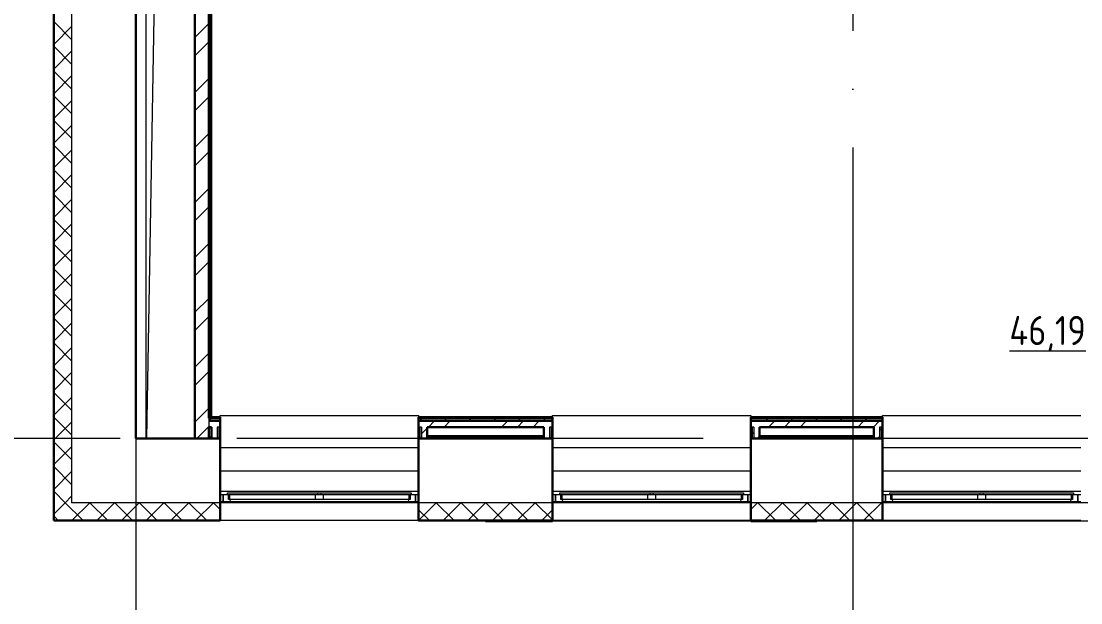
# Model space of a CAD drawing. Header units: millimetres. Extents: x -1073752 to 1436911, y -1379358 to 94781.
# Drawn here: x -923430 to -914343, y -1132396 to -1127405 of the extents above; entities that cross this region are included whole.
import ezdxf

# ---------------------------------------------------------------- set-up
doc = ezdxf.new("R2010")
doc.units = ezdxf.units.MM
doc.linetypes.add('ADSK_Линия сетки', pattern=[25, 20, -2.5, 0, -2.5])
for name, color, linetype, lineweight in [('_ Окна', 7, 'Continuous', 9), ('Марки помещений', 7, 'Continuous', 20), ('Ограждение', 252, 'Continuous', 9), ('Окна', 7, 'Continuous', 9), ('Оси', 252, 'Continuous', 9), ('Перекрытие', 252, 'Continuous', 18), ('Стены внутренние', 7, 'Continuous', 18), ('Стены наружные', 7, 'Continuous', 18), ('Стены штриховка', 7, 'Continuous', 9)]:
    doc.layers.add(name, color=color, linetype=linetype, lineweight=lineweight)
doc.styles.add('GOST Common_2', font='', dxfattribs={"width": 0.9, "height": 250})
doc.styles.get('GOST Common_2').set_extended_font_data('GOST type B')

# ---------------------------------------------------------------- blocks, each defined once
blk = doc.blocks.new('3 этаж')
at = {"color": 251, "lineweight": 18, "true_color": 0x636466}
for p, q in [((244235.8, -17763.4), (244235.8, -12403.4)), ((244240.7, -17763.4), (244334.1, -12498.3))]:
    blk.add_line(p, q, dxfattribs=at)
at = {"layer": '_ Окна', "color": 251, "true_color": 0x636466}
for p, q in [((244895.8, -18245.4), (244870.8, -18245.4)), ((244895.8, -18303.4), (244895.8, -18245.4)), ((246570.8, -18245.4), (246545.8, -18245.4)), ((246545.8, -18245.4), (246545.8, -18303.4)), ((247745.8, -18245.4), (247720.8, -18245.4)), ((247745.8, -18303.4), (247745.8, -18245.4)), ((249420.8, -18245.4), (249395.8, -18245.4)), ((249395.8, -18245.4), (249395.8, -18303.4)), ((250575.8, -18245.4), (250550.8, -18245.4)), ((250575.8, -18303.4), (250575.8, -18245.4)), ((252250.8, -18245.4), (252225.8, -18245.4)), ((252225.8, -18245.4), (252225.8, -18303.4)), ((244870.8, -18303.4), (244895.8, -18303.4)), ((246545.8, -18303.4), (246570.8, -18303.4)), ((247720.8, -18303.4), (247745.8, -18303.4)), ((249395.8, -18303.4), (249420.8, -18303.4)), ((250550.8, -18303.4), (250575.8, -18303.4)), ((252225.8, -18303.4), (252250.8, -18303.4))]:
    blk.add_line(p, q, dxfattribs=at)
at = {"layer": '_ Окна', "color": 251, "lineweight": 18, "true_color": 0x636466}
for p, q in [((244933.8, -18245.4), (244895.8, -18245.4)), ((244895.8, -18245.4), (244895.8, -18303.4)), ((244941.8, -18286.4), (244941.8, -18245.4)), ((246499.8, -18245.4), (246499.8, -18286.4)), ((246545.8, -18245.4), (246507.8, -18245.4)), ((246545.8, -18303.4), (246545.8, -18245.4)), ((247783.8, -18245.4), (247745.8, -18245.4)), ((247745.8, -18245.4), (247745.8, -18303.4)), ((247791.8, -18286.4), (247791.8, -18245.4)), ((249349.8, -18245.4), (249349.8, -18286.4)), ((249395.8, -18245.4), (249357.8, -18245.4)), ((249395.8, -18303.4), (249395.8, -18245.4)), ((250613.8, -18245.4), (250575.8, -18245.4)), ((250575.8, -18245.4), (250575.8, -18303.4)), ((250621.8, -18286.4), (250621.8, -18245.4)), ((252179.8, -18245.4), (252179.8, -18286.4)), ((252225.8, -18245.4), (252187.8, -18245.4)), ((252225.8, -18303.4), (252225.8, -18245.4)), ((244895.8, -18303.4), (244955.2, -18303.4)), ((244953.8, -18286.4), (244941.8, -18286.4)), ((244955.2, -18303.4), (244959.8, -18286.4)), ((246481.8, -18286.4), (246486.3, -18303.4)), ((246486.3, -18303.4), (246545.8, -18303.4)), ((246499.8, -18286.4), (246487.8, -18286.4)), ((247745.8, -18303.4), (247805.2, -18303.4)), ((247803.8, -18286.4), (247791.8, -18286.4)), ((247805.2, -18303.4), (247809.8, -18286.4)), ((249331.8, -18286.4), (249336.3, -18303.4)), ((249336.3, -18303.4), (249395.8, -18303.4)), ((249349.8, -18286.4), (249337.8, -18286.4)), ((250575.8, -18303.4), (250635.2, -18303.4)), ((250633.8, -18286.4), (250621.8, -18286.4)), ((250635.2, -18303.4), (250639.8, -18286.4)), ((252161.8, -18286.4), (252166.3, -18303.4)), ((252166.3, -18303.4), (252225.8, -18303.4)), ((252179.8, -18286.4), (252167.8, -18286.4))]:
    blk.add_line(p, q, dxfattribs=at)
at = {"layer": 'Ограждение', "color": 251, "true_color": 0x636466}
for p, q in [((244798.8, -17578.4), (244798.8, -11833.4)), ((244870.8, -17578.4), (244870.8, -17563.4)), ((244870.8, -17563.4), (246570.8, -17563.4)), ((246570.8, -17563.4), (246570.8, -17578.4)), ((247720.8, -17578.4), (247720.8, -17563.4)), ((247720.8, -17563.4), (249420.8, -17563.4)), ((249420.8, -17563.4), (249420.8, -17578.4)), ((250550.8, -17578.4), (250550.8, -17563.4)), ((250550.8, -17563.4), (252250.8, -17563.4)), ((244788.8, -17663.4), (244788.8, -17747.4)), ((244795.8, -17741.4), (244789.8, -17747.4)), ((247645.8, -17738.4), (246645.8, -17738.4)), ((250475.8, -17738.4), (249495.8, -17738.4)), ((244870.8, -17838.4), (246570.8, -17838.4)), ((247720.8, -17838.4), (249420.8, -17838.4)), ((250550.8, -17838.4), (252250.8, -17838.4)), ((244870.8, -18038.4), (246570.8, -18038.4)), ((247720.8, -18038.4), (249420.8, -18038.4)), ((250550.8, -18038.4), (252250.8, -18038.4)), ((244870.8, -18213.4), (246570.8, -18213.4)), ((247720.8, -18213.4), (249420.8, -18213.4)), ((250550.8, -18213.4), (252250.8, -18213.4))]:
    blk.add_line(p, q, dxfattribs=at)
at = {"layer": 'Окна', "color": 251, "true_color": 0x636466}
for p, q in [((244933.8, -18228.4), (245705.8, -18228.4)), ((244933.8, -18245.4), (244933.8, -18228.4)), ((245705.8, -18245.4), (244933.8, -18245.4)), ((244953.8, -18286.4), (244953.8, -18245.4)), ((245685.8, -18245.4), (245685.8, -18286.4)), ((245705.8, -18228.4), (245735.8, -18228.4)), ((245705.8, -18228.4), (245705.8, -18245.4)), ((245735.8, -18245.4), (245705.8, -18245.4)), ((245735.8, -18228.4), (246507.8, -18228.4)), ((245735.8, -18245.4), (245735.8, -18228.4)), ((246507.8, -18245.4), (245735.8, -18245.4)), ((245755.8, -18286.4), (245755.8, -18245.4)), ((246487.8, -18245.4), (246487.8, -18286.4)), ((246507.8, -18228.4), (246507.8, -18245.4)), ((247783.8, -18228.4), (248555.8, -18228.4)), ((247783.8, -18245.4), (247783.8, -18228.4)), ((248555.8, -18245.4), (247783.8, -18245.4)), ((247803.8, -18286.4), (247803.8, -18245.4)), ((248535.8, -18245.4), (248535.8, -18286.4)), ((248555.8, -18228.4), (248585.8, -18228.4)), ((248555.8, -18228.4), (248555.8, -18245.4)), ((248585.8, -18245.4), (248555.8, -18245.4)), ((248585.8, -18228.4), (249357.8, -18228.4)), ((248585.8, -18245.4), (248585.8, -18228.4)), ((249357.8, -18245.4), (248585.8, -18245.4)), ((248605.8, -18286.4), (248605.8, -18245.4)), ((249337.8, -18245.4), (249337.8, -18286.4)), ((249357.8, -18228.4), (249357.8, -18245.4)), ((250613.8, -18228.4), (251385.8, -18228.4)), ((250613.8, -18245.4), (250613.8, -18228.4)), ((251385.8, -18245.4), (250613.8, -18245.4)), ((250633.8, -18286.4), (250633.8, -18245.4)), ((251365.8, -18245.4), (251365.8, -18286.4)), ((251385.8, -18228.4), (251415.8, -18228.4)), ((251385.8, -18228.4), (251385.8, -18245.4)), ((251415.8, -18245.4), (251385.8, -18245.4)), ((251415.8, -18228.4), (252187.8, -18228.4)), ((251415.8, -18245.4), (251415.8, -18228.4)), ((252187.8, -18245.4), (251415.8, -18245.4)), ((251435.8, -18286.4), (251435.8, -18245.4)), ((252167.8, -18245.4), (252167.8, -18286.4)), ((252187.8, -18228.4), (252187.8, -18245.4)), ((245685.8, -18286.4), (244953.8, -18286.4)), ((244955.2, -18303.4), (246486.3, -18303.4)), ((245755.8, -18286.4), (245685.8, -18286.4)), ((246487.8, -18286.4), (245755.8, -18286.4)), ((248535.8, -18286.4), (247803.8, -18286.4)), ((247805.2, -18303.4), (249336.3, -18303.4)), ((248605.8, -18286.4), (248535.8, -18286.4)), ((249337.8, -18286.4), (248605.8, -18286.4)), ((251365.8, -18286.4), (250633.8, -18286.4)), ((250635.2, -18303.4), (252166.3, -18303.4)), ((251435.8, -18286.4), (251365.8, -18286.4)), ((252167.8, -18286.4), (251435.8, -18286.4))]:
    blk.add_line(p, q, dxfattribs=at)
at = {"layer": 'Оси', "color": 251, "linetype": 'ADSK_Линия сетки', "ltscale": 200, "true_color": 0x636466}
for p, q in [((244145.8, -263.4), (244145.8, -31389.6)), ((250295.8, -263.4), (250295.8, -31389.6)), ((314013.1, -17763.4), (237073.5, -17763.4))]:
    blk.add_line(p, q, dxfattribs=at)
at = {"layer": 'Перекрытие', "color": 251, "true_color": 0x636466}
blk.add_line((244235.8, -17763.4), (244235.8, -12403.4), dxfattribs=at)
at = {"layer": 'Стены внутренние', "color": 251, "true_color": 0x636466}
for p, q in [((243595.8, -5403.4), (243595.8, -18313.4)), ((267370.8, -18313.4), (243595.8, -18313.4)), ((246570.8, -18465.4), (244870.8, -18465.4)), ((249420.8, -18465.4), (247720.8, -18465.4)), ((252250.8, -18465.4), (250550.8, -18465.4))]:
    blk.add_line(p, q, dxfattribs=at)
at = {"layer": 'Стены внутренние', "color": 251, "lineweight": 30, "true_color": 0x636466}
for p, q in [((243443.8, -11053.4), (243443.8, -18465.4)), ((244145.8, -17763.4), (244145.8, -12128.4)), ((244653.8, -17763.4), (244145.8, -17763.4)), ((244795.8, -17763.4), (244773.8, -17763.4)), ((244870.8, -18465.4), (244870.8, -17763.4)), ((246570.8, -17763.4), (246570.8, -18465.4)), ((247645.8, -17763.4), (246645.8, -17763.4)), ((247720.8, -18465.4), (247720.8, -17763.4)), ((249420.8, -17763.4), (249420.8, -18465.4)), ((250475.8, -17763.4), (249495.8, -17763.4)), ((250550.8, -18465.4), (250550.8, -17763.4)), ((243443.8, -18465.4), (244870.8, -18465.4)), ((246570.8, -18465.4), (247720.8, -18465.4)), ((249420.8, -18465.4), (250550.8, -18465.4))]:
    blk.add_line(p, q, dxfattribs=at)
at = {"layer": 'Стены внутренние', "color": 251, "linetype": 'Continuous', "lineweight": 9, "true_color": 0x636466}
for p, q in [((243445.8, -14253.7), (243443.8, -14250.2)), ((243595.8, -14337.3), (243445.8, -14187.3)), ((243445.8, -14377), (243595.8, -14227)), ((243445.8, -14287.7), (243445.8, -14287.7)), ((243595.8, -14549.4), (243445.8, -14399.4)), ((243445.8, -14589.1), (243595.8, -14439.1)), ((243445.8, -14490.9), (243445.8, -14490.9)), ((243595.8, -14761.6), (243445.8, -14611.6)), ((243445.8, -14801.3), (243595.8, -14651.3)), ((243445.8, -14795.7), (243445.8, -14795.7)), ((243595.8, -14973.7), (243445.8, -14823.7)), ((243445.8, -15013.4), (243595.8, -14863.4)), ((243595.8, -15185.8), (243445.8, -15035.8)), ((243445.8, -15225.5), (243595.8, -15075.5)), ((243595.8, -15398), (243445.8, -15248)), ((243445.8, -15437.7), (243595.8, -15287.7)), ((243445.8, -15405.3), (243445.8, -15405.3)), ((243595.8, -15610.1), (243445.8, -15460.1)), ((243445.8, -15649.8), (243595.8, -15499.8)), ((243445.8, -15608.5), (243445.8, -15608.5)), ((243595.8, -15822.2), (243445.8, -15672.2)), ((243445.8, -15861.9), (243595.8, -15711.9)), ((243595.8, -16034.3), (243445.8, -15884.3)), ((243445.8, -15913.3), (243445.8, -15913.3)), ((243445.8, -16074.1), (243595.8, -15924.1)), ((243445.8, -16136.9), (243445.3, -16137.7)), ((243595.8, -16246.5), (243445.8, -16096.5)), ((243445.8, -16286.2), (243595.8, -16136.2)), ((243595.8, -16458.6), (243445.8, -16308.6)), ((243445.8, -16498.3), (243595.8, -16348.3)), ((243445.8, -16488.9), (243443.8, -16485.4)), ((243595.8, -16670.7), (243445.8, -16520.7)), ((243445.8, -16522.9), (243445.8, -16522.9)), ((243445.8, -16710.4), (243595.8, -16560.4)), ((243445.8, -16726.1), (243445.8, -16726.1)), ((243595.8, -16882.9), (243445.8, -16732.9)), ((243445.8, -16922.6), (243595.8, -16772.6)), ((243595.8, -17095), (243445.8, -16945)), ((243445.8, -17134.7), (243595.8, -16984.7)), ((243445.8, -17030.9), (243445.8, -17030.9)), ((243595.8, -17307.1), (243445.8, -17157.1)), ((243445.8, -17346.8), (243595.8, -17196.8)), ((243595.8, -17519.3), (243445.8, -17369.3)), ((243445.8, -17559), (243595.8, -17409)), ((243595.8, -17731.4), (243445.8, -17581.4)), ((243445.8, -17771.1), (243595.8, -17621.1)), ((243445.8, -17640.5), (243445.8, -17640.5)), ((243595.8, -17943.5), (243445.8, -17793.5)), ((243445.8, -17983.2), (243595.8, -17833.2)), ((243445.8, -17843.7), (243445.8, -17843.7)), ((243595.8, -18155.7), (243445.8, -18005.7)), ((243445.8, -18195.4), (243595.8, -18045.4)), ((243445.8, -18148.5), (243445.8, -18148.5)), ((243541.4, -18313.4), (243445.8, -18217.8)), ((243539.8, -18313.4), (243595.8, -18257.5)), ((243445.8, -18407.5), (243539.8, -18313.4)), ((243691.4, -18463.4), (243541.4, -18313.4)), ((243602, -18463.4), (243752, -18313.4)), ((243903.6, -18463.4), (243753.6, -18313.4)), ((243814.1, -18463.4), (243964.1, -18313.4)), ((244115.7, -18463.4), (243965.7, -18313.4)), ((244026.2, -18463.4), (244176.2, -18313.4)), ((244327.8, -18463.4), (244177.8, -18313.4)), ((244238.4, -18463.4), (244388.4, -18313.4)), ((244540, -18463.4), (244390, -18313.4)), ((244450.5, -18463.4), (244600.5, -18313.4)), ((244752.1, -18463.4), (244602.1, -18313.4)), ((244662.6, -18463.4), (244812.6, -18313.4)), ((244870.8, -18370), (244814.2, -18313.4)), ((246572.8, -18462.5), (246721.8, -18313.4)), ((246873.4, -18463.4), (246723.4, -18313.4)), ((246784, -18463.4), (246934, -18313.4)), ((247085.5, -18463.4), (246935.5, -18313.4)), ((246996.1, -18463.4), (247146.1, -18313.4)), ((247297.7, -18463.4), (247147.7, -18313.4)), ((247208.2, -18463.4), (247358.2, -18313.4)), ((247509.8, -18463.4), (247359.8, -18313.4)), ((247420.3, -18463.4), (247570.3, -18313.4)), ((247718.8, -18460.3), (247571.9, -18313.4)), ((249420.8, -18372.2), (249479.5, -18313.4)), ((249631.1, -18463.4), (249481.1, -18313.4)), ((249541.7, -18463.4), (249691.7, -18313.4)), ((249843.3, -18463.4), (249693.3, -18313.4)), ((249753.8, -18463.4), (249903.8, -18313.4)), ((250055.4, -18463.4), (249905.4, -18313.4)), ((249965.9, -18463.4), (250115.9, -18313.4)), ((250267.5, -18463.4), (250117.5, -18313.4)), ((250178.1, -18463.4), (250328.1, -18313.4)), ((250479.6, -18463.4), (250329.6, -18313.4)), ((250390.2, -18463.4), (250540.2, -18313.4)), ((250550.8, -18322.4), (250541.8, -18313.4)), ((243479.3, -18463.4), (243445.8, -18429.9)), ((246661.3, -18463.4), (246570.8, -18373)), ((247632.5, -18463.4), (247720.8, -18375.1)), ((243648.4, -18465.4), (243647.6, -18464.1)), ((244683.5, -18463.4), (244682.4, -18465.4)), ((247167.6, -18465), (247166.8, -18463.4)), ((247499.2, -18463.4), (247498, -18465.4)), ((247519.9, -18465.4), (247518.7, -18463.4)), ((247718.8, -18453.3), (247720.8, -18453.3))]:
    blk.add_line(p, q, dxfattribs=at)
at = {"layer": 'Стены наружные', "color": 251, "lineweight": 30, "true_color": 0x636466}
for p, q in [((244773.8, -17588.4), (244773.8, -11808.4)), ((244788.8, -17583.4), (244788.8, -11823.4)), ((244793.8, -17578.4), (244793.8, -11828.4)), ((244653.8, -12128.4), (244653.8, -17763.4)), ((244773.8, -17588.4), (244788.8, -17588.4)), ((244870.8, -17578.4), (244793.8, -17578.4)), ((244870.8, -17763.4), (244870.8, -17578.4)), ((246570.8, -17578.4), (246570.8, -17763.4)), ((247720.8, -17578.4), (246570.8, -17578.4)), ((247720.8, -17763.4), (247720.8, -17578.4)), ((249420.8, -17578.4), (249420.8, -17763.4)), ((250550.8, -17578.4), (249420.8, -17578.4)), ((250550.8, -17763.4), (250550.8, -17578.4)), ((244773.8, -17763.4), (244773.8, -17663.4)), ((244773.8, -17663.4), (244795.8, -17663.4)), ((244795.8, -17663.4), (244795.8, -17763.4)), ((246645.8, -17663.4), (247645.8, -17663.4)), ((246645.8, -17763.4), (246645.8, -17663.4)), ((247645.8, -17663.4), (247645.8, -17763.4)), ((249495.8, -17663.4), (250475.8, -17663.4)), ((249495.8, -17763.4), (249495.8, -17663.4)), ((250475.8, -17663.4), (250475.8, -17763.4)), ((244653.8, -17763.4), (244773.8, -17763.4)), ((244795.8, -17763.4), (244870.8, -17763.4)), ((246570.8, -17763.4), (246645.8, -17763.4)), ((247645.8, -17763.4), (247720.8, -17763.4)), ((249420.8, -17763.4), (249495.8, -17763.4)), ((250475.8, -17763.4), (250550.8, -17763.4)), ((247145.8, -18465.4), (247720.8, -18465.4)), ((247145.8, -18465.4), (247145.8, -18470.4)), ((247720.8, -18470.4), (247145.8, -18470.4)), ((247720.8, -18465.4), (247720.8, -18470.4)), ((249985.8, -18465.4), (249420.8, -18465.4)), ((249420.8, -18465.4), (249420.8, -18470.4)), ((249420.8, -18470.4), (249985.8, -18470.4)), ((249985.8, -18465.4), (249985.8, -18470.4))]:
    blk.add_line(p, q, dxfattribs=at)
at = {"layer": 'Стены наружные', "color": 251, "linetype": 'Continuous', "lineweight": 9, "true_color": 0x636466}
for p, q in [((244653.8, -14321.9), (244773.8, -14201.9)), ((244788.8, -14236.1), (244793.8, -14231.1)), ((244788.8, -14306.8), (244793.8, -14301.8)), ((244653.8, -14479.1), (244773.8, -14359.1)), ((244788.8, -14377.5), (244793.8, -14372.5)), ((244788.8, -14448.2), (244793.8, -14443.2)), ((244773.8, -14533.9), (244788.8, -14518.9)), ((244788.8, -14518.9), (244793.8, -14513.9)), ((244788.8, -14589.6), (244793.8, -14584.6)), ((244653.8, -14793.4), (244773.8, -14673.4)), ((244788.8, -14660.3), (244793.8, -14655.3)), ((244788.8, -14731.1), (244793.8, -14726.1)), ((244788.8, -14801.8), (244793.8, -14796.8)), ((244653.8, -14950.6), (244773.8, -14830.6)), ((244788.8, -14872.5), (244793.8, -14867.5)), ((244773.8, -14958.2), (244788.8, -14943.2)), ((244788.8, -14943.2), (244793.8, -14938.2)), ((244788.8, -15013.9), (244793.8, -15008.9)), ((244788.8, -15084.6), (244793.8, -15079.6)), ((244653.8, -15264.9), (244773.8, -15144.9)), ((244788.8, -15155.3), (244793.8, -15150.3)), ((244788.8, -15226), (244793.8, -15221)), ((244653.8, -15422), (244773.8, -15302)), ((244788.8, -15296.7), (244793.8, -15291.7)), ((244773.8, -15382.4), (244788.8, -15367.4)), ((244788.8, -15367.4), (244793.8, -15362.4)), ((244788.8, -15438.2), (244793.8, -15433.2)), ((244788.8, -15508.9), (244793.8, -15503.9)), ((244653.8, -15736.3), (244773.8, -15616.3)), ((244788.8, -15579.6), (244793.8, -15574.6)), ((244788.8, -15650.3), (244793.8, -15645.3)), ((244788.8, -15721), (244793.8, -15716)), ((244653.8, -15893.5), (244773.8, -15773.5)), ((244773.8, -15806.7), (244788.8, -15791.7)), ((244788.8, -15791.7), (244793.8, -15786.7)), ((244788.8, -15862.4), (244793.8, -15857.4)), ((244788.8, -15933.1), (244793.8, -15928.1)), ((244788.8, -16003.8), (244793.8, -15998.8)), ((244788.8, -16074.6), (244793.8, -16069.6)), ((244653.8, -16207.8), (244773.8, -16087.8)), ((244788.8, -16145.3), (244793.8, -16140.3)), ((244653.8, -16364.9), (244773.8, -16244.9)), ((244773.8, -16231), (244788.8, -16216)), ((244788.8, -16216), (244793.8, -16211)), ((244788.8, -16286.7), (244793.8, -16281.7)), ((244788.8, -16357.4), (244793.8, -16352.4)), ((244788.8, -16428.1), (244793.8, -16423.1)), ((244788.8, -16498.8), (244793.8, -16493.8)), ((244653.8, -16679.3), (244773.8, -16559.3)), ((244788.8, -16569.5), (244793.8, -16564.5)), ((244653.8, -16836.4), (244773.8, -16716.4)), ((244773.8, -16655.2), (244788.8, -16640.2)), ((244788.8, -16640.2), (244793.8, -16635.2)), ((244788.8, -16711), (244793.8, -16706)), ((244788.8, -16781.7), (244793.8, -16776.7)), ((244788.8, -16852.4), (244793.8, -16847.4)), ((244788.8, -16923.1), (244793.8, -16918.1)), ((244788.8, -16993.8), (244793.8, -16988.8)), ((244653.8, -17150.7), (244773.8, -17030.7)), ((244773.8, -17079.5), (244788.8, -17064.5)), ((244788.8, -17064.5), (244793.8, -17059.5)), ((244788.8, -17135.2), (244793.8, -17130.2)), ((244653.8, -17307.9), (244773.8, -17187.9)), ((244788.8, -17205.9), (244793.8, -17200.9)), ((244788.8, -17276.6), (244793.8, -17271.6)), ((244788.8, -17347.3), (244793.8, -17342.3)), ((244788.8, -17418.1), (244793.8, -17413.1)), ((244653.8, -17622.2), (244773.8, -17502.2)), ((244773.8, -17503.8), (244788.8, -17488.8)), ((244788.8, -17488.8), (244793.8, -17483.8)), ((244788.8, -17559.5), (244793.8, -17554.5)), ((244835.5, -17583.4), (244840.5, -17578.4)), ((246573.3, -17613.4), (246585.8, -17600.9)), ((246585.8, -17600.9), (246598.3, -17588.4)), ((246603.3, -17583.4), (246608.3, -17578.4)), ((246655.5, -17663.4), (246705.5, -17613.4)), ((246674, -17583.4), (246679, -17578.4)), ((246744.7, -17583.4), (246749.7, -17578.4)), ((246785.4, -17613.4), (246797.9, -17600.9)), ((246790.5, -17663.4), (246840.5, -17613.4)), ((246797.9, -17600.9), (246810.4, -17588.4)), ((246810.4, -17588.4), (246815.4, -17583.4)), ((246815.4, -17583.4), (246820.4, -17578.4)), ((246886.1, -17583.4), (246891.1, -17578.4)), ((246956.8, -17583.4), (246961.8, -17578.4)), ((246997.6, -17613.4), (247010.1, -17600.9)), ((247010.1, -17600.9), (247022.6, -17588.4)), ((247027.6, -17583.4), (247032.6, -17578.4)), ((247098.3, -17583.4), (247103.3, -17578.4)), ((247169, -17583.4), (247174, -17578.4)), ((247209.7, -17613.4), (247222.2, -17600.9)), ((247222.2, -17600.9), (247234.7, -17588.4)), ((247234.7, -17588.4), (247239.7, -17583.4)), ((247239.7, -17583.4), (247244.7, -17578.4)), ((247283.9, -17663.4), (247333.9, -17613.4)), ((247310.4, -17583.4), (247315.4, -17578.4)), ((247381.1, -17583.4), (247386.1, -17578.4)), ((247418.8, -17663.4), (247468.8, -17613.4)), ((247421.8, -17613.4), (247434.3, -17600.9)), ((247434.3, -17600.9), (247446.8, -17588.4)), ((247451.8, -17583.4), (247456.8, -17578.4)), ((247522.5, -17583.4), (247527.5, -17578.4)), ((247553.8, -17663.4), (247603.8, -17613.4)), ((247593.2, -17583.4), (247598.2, -17578.4)), ((247634, -17613.4), (247646.5, -17600.9)), ((247646.5, -17600.9), (247659, -17588.4)), ((247659, -17588.4), (247664, -17583.4)), ((247664, -17583.4), (247669, -17578.4)), ((249431.7, -17583.4), (249436.7, -17578.4)), ((249502.4, -17583.4), (249507.4, -17578.4)), ((249543.1, -17613.4), (249555.6, -17600.9)), ((249555.6, -17600.9), (249568.1, -17588.4)), ((249573.1, -17583.4), (249578.1, -17578.4)), ((249573.9, -17663.4), (249623.9, -17613.4)), ((249643.9, -17583.4), (249648.9, -17578.4)), ((249708.8, -17663.4), (249758.8, -17613.4)), ((249714.6, -17583.4), (249719.6, -17578.4)), ((249755.3, -17613.4), (249767.8, -17600.9)), ((249767.8, -17600.9), (249780.3, -17588.4)), ((249780.3, -17588.4), (249785.3, -17583.4)), ((249785.3, -17583.4), (249790.3, -17578.4)), ((249843.7, -17663.4), (249893.7, -17613.4)), ((249856, -17583.4), (249861, -17578.4)), ((249926.7, -17583.4), (249931.7, -17578.4)), ((249967.4, -17613.4), (249979.9, -17600.9)), ((249979.9, -17600.9), (249992.4, -17588.4)), ((249997.4, -17583.4), (250002.4, -17578.4)), ((250068.1, -17583.4), (250073.1, -17578.4)), ((250138.8, -17583.4), (250143.8, -17578.4)), ((250179.5, -17613.4), (250192, -17600.9)), ((250192, -17600.9), (250204.5, -17588.4)), ((250204.5, -17588.4), (250209.5, -17583.4)), ((250209.5, -17583.4), (250214.5, -17578.4)), ((250280.2, -17583.4), (250285.2, -17578.4)), ((250337.2, -17663.4), (250387.2, -17613.4)), ((250351, -17583.4), (250356, -17578.4)), ((250391.7, -17613.4), (250404.2, -17600.9)), ((250404.2, -17600.9), (250416.7, -17588.4)), ((250421.7, -17583.4), (250426.7, -17578.4)), ((250472.1, -17663.4), (250522.1, -17613.4)), ((250492.4, -17583.4), (250497.4, -17578.4)), ((244669.7, -17763.4), (244773.8, -17659.3)), ((246595.8, -17723.2), (246645.8, -17673.2)), ((249433.3, -17723.3), (249445.8, -17710.8)), ((250525.8, -17691.5), (250538.3, -17679)), ((250538.3, -17679), (250550.8, -17666.5)), ((247696.1, -17763.4), (247708.3, -17751.2)), ((247708.3, -17751.2), (247720.8, -17738.7)), ((249420.8, -17735.8), (249433.3, -17723.3)), ((249473.9, -17763.4), (249495.8, -17741.5)), ((250507.1, -17763.4), (250525.8, -17744.7)), ((247498, -18465.4), (247495.1, -18470.4)), ((247522.8, -18470.4), (247519.9, -18465.4))]:
    blk.add_line(p, q, dxfattribs=at)
at = {"layer": 'Стены наружные', "color": 251, "true_color": 0x636466}
for p, q in [((244781.3, -17747.4), (244795.8, -17747.4)), ((244781.3, -17762.4), (244781.3, -17747.4)), ((244795.8, -17762.4), (244781.3, -17762.4)), ((246645.8, -17747.4), (247645.8, -17747.4)), ((247645.8, -17762.4), (246645.8, -17762.4)), ((249495.8, -17747.4), (250475.8, -17747.4)), ((250475.8, -17762.4), (249495.8, -17762.4)), ((246570.8, -18465.4), (246570.8, -18470.4)), ((247145.8, -18470.4), (246570.8, -18470.4)), ((249420.8, -18470.4), (247720.8, -18470.4)), ((255060.8, -18470.4), (249985.8, -18470.4))]:
    blk.add_line(p, q, dxfattribs=at)
at = {"layer": 'Стены штриховка', "color": 251, "true_color": 0x636466}
for p, q in [((243445.8, -11055.4), (243445.8, -18465.4)), ((244773.8, -17588.4), (244773.8, -17663.4)), ((244773.8, -17600.9), (244870.8, -17600.9)), ((244773.8, -17613.4), (244870.8, -17613.4)), ((244870.8, -17583.4), (244788.8, -17583.4)), ((244788.8, -17588.4), (244870.8, -17588.4)), ((247720.8, -17583.4), (246570.8, -17583.4)), ((246570.8, -17588.4), (247720.8, -17588.4)), ((246570.8, -17600.9), (247720.8, -17600.9)), ((246570.8, -17613.4), (247720.8, -17613.4)), ((250550.8, -17583.4), (249420.8, -17583.4)), ((249420.8, -17588.4), (250550.8, -17588.4)), ((249420.8, -17600.9), (250550.8, -17600.9)), ((249420.8, -17613.4), (250550.8, -17613.4)), ((244870.8, -17663.4), (244845.8, -17663.4)), ((244845.8, -17663.4), (244845.8, -17763.4)), ((244858.3, -17663.4), (244858.3, -17763.4)), ((246595.8, -17663.4), (246570.8, -17663.4)), ((246583.3, -17663.4), (246583.3, -17763.4)), ((246595.8, -17663.4), (246595.8, -17763.4)), ((247720.8, -17663.4), (247695.8, -17663.4)), ((247695.8, -17663.4), (247695.8, -17763.4)), ((247708.3, -17663.4), (247708.3, -17763.4)), ((249445.8, -17663.4), (249420.8, -17663.4)), ((249433.3, -17663.4), (249433.3, -17763.4)), ((249445.8, -17663.4), (249445.8, -17763.4)), ((250550.8, -17663.4), (250525.8, -17663.4)), ((250525.8, -17663.4), (250525.8, -17763.4)), ((250538.3, -17663.4), (250538.3, -17763.4)), ((244870.8, -18389.4), (244868.8, -18389.4)), ((244868.8, -18463.4), (244868.8, -18389.4)), ((246572.8, -18389.4), (246570.8, -18389.4)), ((246572.8, -18389.4), (246572.8, -18463.4)), ((247720.8, -18389.4), (247718.8, -18389.4)), ((247718.8, -18463.4), (247718.8, -18389.4)), ((249422.8, -18389.4), (249420.8, -18389.4)), ((249422.8, -18389.4), (249422.8, -18463.4)), ((250550.8, -18389.4), (250548.8, -18389.4)), ((250548.8, -18463.4), (250548.8, -18389.4)), ((243443.8, -18463.4), (244868.8, -18463.4)), ((246572.8, -18463.4), (247718.8, -18463.4)), ((249422.8, -18463.4), (250548.8, -18463.4))]:
    blk.add_line(p, q, dxfattribs=at)
at = {"layer": 'Марки помещений', "color": 251, "true_color": 0x636466, "style": 'GOST Common_2', "width": 0.9}
blk.add_text('%%U46,19', height=250, dxfattribs=at).set_placement((251638.5, -16960.1))

msp = doc.modelspace()

# ---------------------------------------------------------------- block references
msp.add_blockref('3 этаж', (-1166593.9, -1113224.3))

doc.saveas('drawing.dxf')
